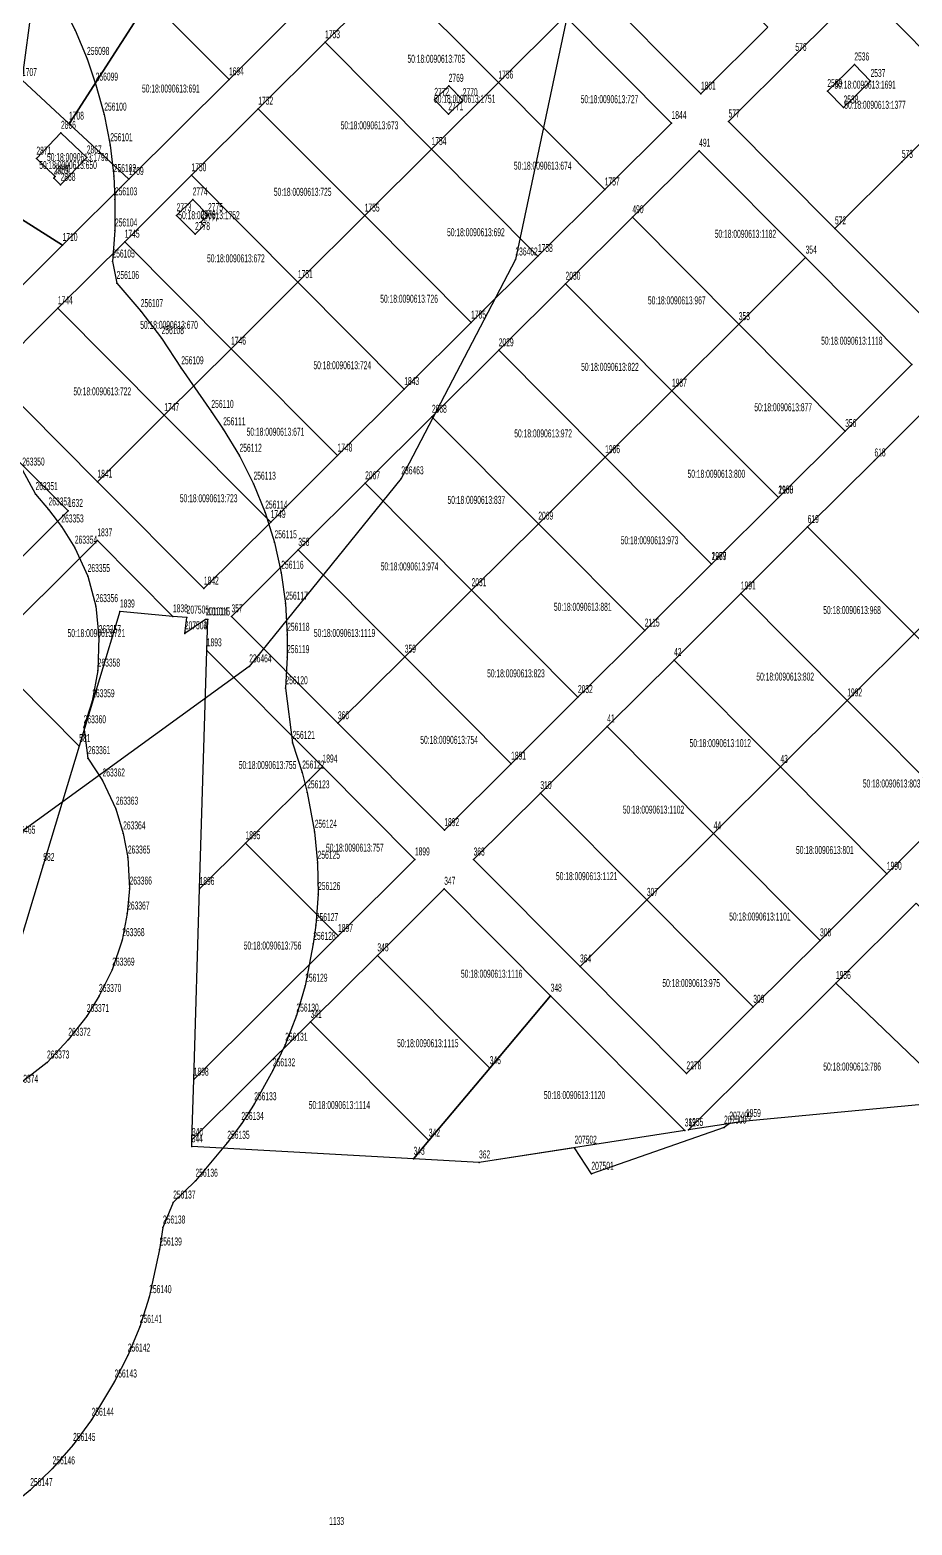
# Model space of a CAD drawing. Extents: x 1277570 to 1279623, y 422293 to 424918.
# Drawn here: x 1277890.3 to 1278124.3, y 423828.1 to 424224.6 of the extents above; entities that cross this region are included whole.
import ezdxf

# ---------------------------------------------------------------- set-up
doc = ezdxf.new("R2010")
doc.units = 0
doc.layers.get('0').update_dxf_attribs({"linetype": 'CONTINUOUS'})

msp = doc.modelspace()

# ---------------------------------------------------------------- linework, layer by layer
at = {"color": 7, "linetype": 'CONTINUOUS'}
for points in [[(1278377.630002, 424455.709999), (1278318.460001, 424445.800002), (1278278.7, 424400.540001), (1278223.980001, 424357.34), (1278102.529999, 424285.44), (1278077.809999, 424262.510001), (1278033.329999, 424230.829999), (1278019.049999, 424163.689998), (1277988.800002, 424105.67), (1277948.47, 424055.79), (1277885.839999, 424010.359999), (1277832.899998, 423988.38), (1277764.310002, 423972.239999), (1277691.700002, 423963.630002), (1277584.91, 423930.579999), (1277652.3, 424887.12)], [(1277898.48, 424231.85), (1277902.280002, 424224.51), (1277905.45, 424216.880001), (1277907.760001, 424210.06), (1277910.03, 424202.11), (1277911.620002, 424194), (1277912.539998, 424185.79), (1277912.85, 424179.65), (1277912.86, 424171.389998), (1277912.199999, 424163.149999), (1277913.32, 424157.459999), (1277919.709999, 424150), (1277925.240001, 424142.839999), (1277930.450001, 424134.850002), (1277938.430001, 424123.270001), (1277941.569998, 424118.669998), (1277945.889999, 424111.63), (1277949.610002, 424104.250002), (1277952.720002, 424096.59), (1277955.170001, 424088.700001), (1277956.969999, 424080.629999), (1277958.100001, 424072.440002), (1277958.54, 424064.19), (1277958.499998, 424058.249998), (1277958.069999, 424049.990001), (1277959.960002, 424035.509999), (1277962.520002, 424027.649999), (1277963.839999, 424022.400002), (1277965.820002, 424011.940002), (1277966.61, 424003.709999), (1277966.720001, 423995.450001), (1277966.14, 423987.199999), (1277965.459998, 423982.220002), (1277963.31, 423971.119999), (1277960.979998, 423963.189998), (1277958.010001, 423955.469999), (1277954.749998, 423948.680002), (1277949.790002, 423939.690002), (1277946.390001, 423934.469999), (1277942.659998, 423929.469999), (1277934.220001, 423919.410001), (1277928.309999, 423913.620001), (1277925.600001, 423906.999999), (1277924.680001, 423901.170001), (1277921.950001, 423888.540001), (1277919.429999, 423880.670002), (1277916.270001, 423873.039998), (1277912.76, 423866.170001), (1277906.670002, 423856.009999), (1277901.769999, 423849.359998), (1277896.330002, 423843.139998), (1277890.399999, 423837.380001), (1277883.870002, 423831.940001)], [(1277888.289998, 424107.980001), (1277891.789999, 424101.480002), (1277895.239998, 424097.409998), (1277898.649999, 424092.899999), (1277902.219999, 424087.279999), (1277905.63, 424079.759999), (1277907.760001, 424071.78), (1277908.55, 424063.560001), (1277908.29, 424054.68), (1277906.840001, 424046.55), (1277904.570002, 424039.649999), (1277905.699999, 424031.459998), (1277909.590001, 424025.540001), (1277913.099998, 424018.059998), (1277915.039999, 424011.510002), (1277916.290002, 424005.109998), (1277916.740002, 423996.869999), (1277916.109998, 423990.260002), (1277914.79, 423983.2), (1277912.140001, 423975.379998), (1277908.629999, 423968.410001), (1277905.390002, 423963.089999), (1277900.49, 423956.779999), (1277894.840001, 423950.760002), (1277886.569999, 423944.329999)], [(1278130.770001, 423939.950002), (1278080.199999, 423935.249999), (1278075.799999, 423934.559999), (1278074.400002, 423933.5), (1278039.21, 423921.249999), (1278034.730001, 423928.179998), (1278009.419999, 423924.26), (1277992.05, 423925.229999), (1277933.220002, 423928.509999), (1277933.27, 423930.22), (1277933.760001, 423946.22), (1277935.300001, 423996.779999), (1277937.22, 424060.059999), (1277937.469999, 424068.230001), (1277936.870001, 424068.279998), (1277931.399998, 424064.569998), (1277931.390002, 424064.559998), (1277931.889999, 424068.730002), (1277928.250001, 424069.070002), (1277914.180002, 424070.349998), (1277903.389998, 424034.670002), (1277893.860002, 424003.140001), (1277886.659999, 423979.32)]]:
    msp.add_lwpolyline(points, dxfattribs=at)
for points in [[(1277914.890001, 424239.819999), (1277932.609999, 424257.459998), (1277960.83, 424229.109998), (1277943.110002, 424211.469999), (1277921.950001, 424232.729999)], [(1277986.310001, 424238.949999), (1278004.019999, 424256.589999), (1278032.24, 424228.239999), (1278014.529998, 424210.599999)], [(1277893.760002, 424252.339999), (1277914.890001, 424239.819999), (1277921.950001, 424232.729999), (1277900.68, 424199.719999), (1277888.209999, 424211.28)], [(1278040.040001, 424236.009999), (1278057.759999, 424253.639999), (1278085.98, 424225.299999), (1278068.260002, 424207.659999)], [(1278111.020002, 424235.57), (1278128.74, 424253.209999), (1278156.960001, 424224.859999), (1278139.239998, 424207.22)], [(1277968.589999, 424221.31), (1277986.310001, 424238.949999), (1278014.529998, 424210.599999), (1277996.81, 424192.969999)], [(1278103.809998, 424171.95), (1278075.590002, 424200.290001), (1278093.299999, 424217.93), (1278111.020002, 424235.57), (1278139.239998, 424207.22), (1278121.530001, 424189.58)], [(1277921.950001, 424232.729999), (1277943.110002, 424211.469999), (1277916.53, 424185.019999), (1277900.68, 424199.719999)], [(1278014.529998, 424210.599999), (1278032.24, 424228.239999), (1278060.460001, 424199.889999), (1278042.749999, 424182.259999)], [(1277950.870001, 424203.68), (1277968.589999, 424221.31), (1277996.81, 424192.969999), (1277979.090002, 424175.33)], [(1278108.939999, 424215.400001), (1278113.239998, 424211.02), (1278106.089998, 424204.000001), (1278101.789998, 424208.379998)], [(1277888.209999, 424211.28), (1277900.68, 424199.719999), (1277916.53, 424185.019999), (1277898.980002, 424167.54), (1277872.770001, 424184.06)], [(1277996.81, 424192.969999), (1278014.529998, 424210.599999), (1278042.749999, 424182.259999), (1278025.030001, 424164.619999)], [(1278001.369999, 424209.739999), (1278005.090002, 424205.929999), (1278001.279999, 424202.21), (1277997.560001, 424206.019999)], [(1278103.809998, 424171.95), (1278121.530001, 424189.58), (1278139.239998, 424207.22), (1278167.46, 424178.87), (1278149.750002, 424161.24), (1278132.03, 424143.6)], [(1277933.149998, 424186.04), (1277950.870001, 424203.68), (1277979.090002, 424175.33), (1277961.369999, 424157.69)], [(1277898.549999, 424197.28), (1277905.380001, 424190.760002), (1277898.449998, 424183.489998), (1277896.639999, 424185.250001), (1277897.040001, 424185.680001), (1277892.030002, 424190.440001)], [(1277979.090002, 424175.33), (1277996.81, 424192.969999), (1278025.030001, 424164.619999), (1278007.309998, 424146.98)], [(1278050.079999, 424174.9), (1278067.790001, 424192.539999), (1278096.010002, 424164.189999), (1278078.3, 424146.55)], [(1277870.56, 424180.17), (1277872.770001, 424184.06), (1277898.980002, 424167.54), (1277872.240002, 424140.92), (1277851.779999, 424161.470001)], [(1277915.440001, 424168.400001), (1277933.149998, 424186.04), (1277961.369999, 424157.69), (1277943.660002, 424140.050001)], [(1277929.200002, 424175.41), (1277933.470001, 424179.610002), (1277937.549999, 424175.470002), (1277935.619998, 424173.560002), (1277936.439998, 424172.73), (1277934.110001, 424170.429998)], [(1277961.369999, 424157.69), (1277979.090002, 424175.33), (1278007.309998, 424146.98), (1277989.59, 424129.34)], [(1278032.360001, 424157.26), (1278050.079999, 424174.9), (1278078.3, 424146.55), (1278060.580002, 424128.91)], [(1277897.719998, 424150.760001), (1277915.440001, 424168.400001), (1277943.660002, 424140.050001), (1277925.939999, 424122.420001)], [(1278078.3, 424146.55), (1278096.010002, 424164.189999), (1278124.229999, 424135.839999), (1278106.520001, 424118.2)], [(1277943.660002, 424140.050001), (1277961.369999, 424157.69), (1277989.59, 424129.34), (1277971.879998, 424111.71)], [(1278014.639999, 424139.620001), (1278032.360001, 424157.26), (1278060.580002, 424128.91), (1278042.86, 424111.28)], [(1277880, 424133.130001), (1277897.719998, 424150.760001), (1277925.939999, 424122.420001), (1277908.220002, 424104.780001)], [(1278060.580002, 424128.91), (1278078.3, 424146.55), (1278106.520001, 424118.2), (1278088.799999, 424100.57)], [(1277925.939999, 424122.420001), (1277943.660002, 424140.050001), (1277971.879998, 424111.71), (1277954.160001, 424094.070001)], [(1277996.920001, 424121.990001), (1278014.639999, 424139.620001), (1278042.86, 424111.28), (1278025.140002, 424093.640001)], [(1278042.86, 424111.28), (1278060.580002, 424128.91), (1278088.799999, 424100.56), (1278071.080001, 424082.920001)], [(1278160.209999, 424099.7), (1278142.500001, 424082.060001), (1278124.779999, 424064.420001), (1278096.560002, 424092.770001), (1278114.28, 424110.410001), (1278131.990002, 424128.040001)], [(1277850.800001, 424104.059998), (1277872.2, 424125.360001), (1277900.420001, 424097.02), (1277879.020002, 424075.709998)], [(1277908.220002, 424104.780001), (1277925.939999, 424122.420001), (1277954.160001, 424094.070001), (1277936.439998, 424076.430001)], [(1277979.209999, 424104.350001), (1277996.920001, 424121.990001), (1278025.140002, 424093.640001), (1278007.43, 424076.000001)], [(1278025.140002, 424093.640001), (1278042.86, 424111.28), (1278071.080001, 424082.93), (1278053.359998, 424065.290001)], [(1277961.48, 424086.710002), (1277979.209999, 424104.350001), (1278007.43, 424076.000001), (1277989.710002, 424058.360002)], [(1278007.43, 424076.000001), (1278025.140002, 424093.640001), (1278053.359998, 424065.290001), (1278035.64, 424047.650001)], [(1278078.84, 424075.130002), (1278096.560002, 424092.770001), (1278124.779999, 424064.420001), (1278107.060001, 424046.780002)], [(1277878.499999, 424059.670001), (1277908.19, 424089.220001), (1277928.250001, 424069.070002), (1277914.180002, 424070.349998), (1277903.389998, 424034.670002)], [(1277943.769998, 424069.070002), (1277961.48, 424086.710002), (1277989.710002, 424058.360002), (1277971.989999, 424040.720002)], [(1277989.710002, 424058.360002), (1278007.43, 424076.000001), (1278035.64, 424047.650001), (1278017.929998, 424030.010002)], [(1278061.120002, 424057.490002), (1278078.84, 424075.130002), (1278107.060001, 424046.780002), (1278089.339998, 424029.150002)], [(1278107.060001, 424046.780002), (1278124.779999, 424064.420001), (1278153, 424036.070001), (1278135.280002, 424018.440001)], [(1277849.569999, 424030.870002), (1277857.950001, 424039.21), (1277878.499999, 424059.670001), (1277903.389998, 424034.670002), (1277893.860002, 424003.140001), (1277886.659999, 423979.32), (1277859.140001, 423994.140002)], [(1277937.22, 424060.059999), (1277967.910001, 424029.240001), (1277947.490001, 424008.909998), (1277935.300001, 423996.779999)], [(1277971.989999, 424040.720002), (1277989.710002, 424058.360002), (1278017.929998, 424030.010002), (1278000.21, 424012.369998)], [(1278043.41, 424039.860002), (1278061.120002, 424057.490002), (1278089.339998, 424029.150002), (1278071.630001, 424011.510002)], [(1278089.339998, 424029.150002), (1278107.060001, 424046.780002), (1278135.280002, 424018.440001), (1278117.559999, 424000.800002)], [(1278025.690002, 424022.219998), (1278043.41, 424039.860002), (1278071.630001, 424011.510002), (1278053.909998, 423993.869998)], [(1277947.490001, 424008.909998), (1277967.910001, 424029.240001), (1277992.41, 424004.610001), (1277972.030001, 423984.32)], [(1278071.630001, 424011.510002), (1278089.339998, 424029.150002), (1278117.559999, 424000.800002), (1278099.850002, 423983.160002)], [(1278007.969999, 424004.579998), (1278025.690002, 424022.219998), (1278053.909998, 423993.869998), (1278036.19, 423976.229998)], [(1277935.300001, 423996.779999), (1277947.490001, 424008.909998), (1277972.030001, 423984.32), (1277933.760001, 423946.22)], [(1278053.909998, 423993.869998), (1278071.630001, 424011.510002), (1278099.850002, 423983.160002), (1278082.129999, 423965.519998)], [(1277982.460001, 423979.179998), (1278000.179999, 423996.820002), (1278028.4, 423968.470002), (1278012.240002, 423949.259999)], [(1278036.19, 423976.229998), (1278053.909998, 423993.869998), (1278082.129999, 423965.519998), (1278064.410002, 423947.879999)], [(1278104.060002, 423971.829998), (1278125.319998, 423992.999998), (1278153.539999, 423964.649998), (1278133.829998, 423943.260001)], [(1277964.739998, 423961.539998), (1277982.460001, 423979.179998), (1278012.240002, 423949.259999), (1277996.09, 423930.05)], [(1278064.940001, 423932.880001), (1278104.060002, 423971.829998), (1278133.829998, 423943.260001), (1278130.770001, 423939.950002), (1278080.199999, 423935.249999)], [(1278012.240002, 423949.259999), (1278028.4, 423968.470002), (1278063.969998, 423932.73), (1278009.419999, 423924.26), (1277992.05, 423925.229999), (1277996.09, 423930.05)], [(1277933.27, 423930.22), (1277964.739998, 423961.539998), (1277996.09, 423930.05), (1277992.05, 423925.229999), (1277933.220002, 423928.509999)]]:
    msp.add_lwpolyline(points, close=True, dxfattribs=at)
at = {"color": 7}
for p in [(1277902.280002, 424224.51), (1277968.589999, 424221.31), (1277905.45, 424216.880001), (1278093.299999, 424217.93), (1278108.939999, 424215.400001), (1277943.110002, 424211.469999), (1278113.239998, 424211.02), (1277907.760001, 424210.06), (1278001.369999, 424209.739999), (1278014.529998, 424210.599999), (1278068.260002, 424207.659999), (1278101.789998, 424208.379998), (1277950.870001, 424203.68), (1277997.560001, 424206.019999), (1278005.090002, 424205.929999), (1278106.089998, 424204.000001), (1277900.68, 424199.719999), (1277910.03, 424202.11), (1278001.279999, 424202.21), (1278060.460001, 424199.889999), (1278075.590002, 424200.290001), (1277898.549999, 424197.28), (1277911.620002, 424194), (1277996.81, 424192.969999), (1278067.790001, 424192.539999), (1277892.030002, 424190.440001), (1277905.380001, 424190.760002), (1278121.530001, 424189.58), (1277896.639999, 424185.250001), (1277897.040001, 424185.680001), (1277898.449998, 424183.489998), (1277912.539998, 424185.79), (1277916.53, 424185.019999), (1277933.149998, 424186.04), (1277912.85, 424179.65), (1277933.470001, 424179.610002), (1278042.749999, 424182.259999), (1277929.200002, 424175.41), (1277937.549999, 424175.470002), (1277979.090002, 424175.33), (1277912.86, 424171.389998), (1277935.619998, 424173.560002), (1277936.439998, 424172.73), (1278050.079999, 424174.9), (1278103.809998, 424171.95), (1277898.980002, 424167.54), (1277915.440001, 424168.400001), (1277934.110001, 424170.429998), (1278019.049999, 424163.689998), (1278025.030001, 424164.619999), (1278096.010002, 424164.189999), (1277912.199999, 424163.149999), (1277913.32, 424157.459999), (1277961.369999, 424157.69), (1278032.360001, 424157.26), (1277897.719998, 424150.760001), (1277919.709999, 424150), (1278007.309998, 424146.98), (1278078.3, 424146.55), (1277925.240001, 424142.839999), (1277943.660002, 424140.050001), (1278014.639999, 424139.620001), (1278124.229999, 424135.839999), (1277930.450001, 424134.850002), (1277989.59, 424129.34), (1278060.580002, 424128.91), (1277925.939999, 424122.420001), (1277938.430001, 424123.270001), (1277996.920001, 424121.990001), (1277941.569998, 424118.669998), (1278106.520001, 424118.2), (1277945.889999, 424111.63), (1277971.879998, 424111.71), (1278042.86, 424111.28), (1278114.28, 424110.410001), (1277908.220002, 424104.780001), (1277949.610002, 424104.250002), (1277979.209999, 424104.350001), (1277988.800002, 424105.67), (1277891.789999, 424101.480002), (1278088.799999, 424100.57), (1278088.799999, 424100.56), (1277895.239998, 424097.409998), (1277900.420001, 424097.02), (1277952.720002, 424096.59), (1277898.649999, 424092.899999), (1277954.160001, 424094.070001), (1278025.140002, 424093.640001), (1278096.560002, 424092.770001), (1277908.19, 424089.220001), (1277955.170001, 424088.700001), (1277902.219999, 424087.279999), (1277961.48, 424086.710002), (1277956.969999, 424080.629999), (1278071.080001, 424082.93), (1278071.080001, 424082.920001), (1277905.63, 424079.759999), (1277936.439998, 424076.430001), (1277958.100001, 424072.440002), (1278007.43, 424076.000001), (1278078.84, 424075.130002), (1277907.760001, 424071.78), (1277914.180002, 424070.349998), (1277928.250001, 424069.070002), (1277931.889999, 424068.730002), (1277936.870001, 424068.279998), (1277937.469999, 424068.230001), (1277943.769998, 424069.070002), (1277931.390002, 424064.559998), (1277931.399998, 424064.569998), (1277958.54, 424064.19), (1278053.359998, 424065.290001), (1277908.55, 424063.560001), (1277937.22, 424060.059999), (1277958.499998, 424058.249998), (1277989.710002, 424058.360002), (1278061.120002, 424057.490002), (1277908.29, 424054.68), (1277948.47, 424055.79), (1277958.069999, 424049.990001), (1277906.840001, 424046.55), (1278035.64, 424047.650001), (1278107.060001, 424046.780002), (1277971.989999, 424040.720002), (1277904.570002, 424039.649999), (1278043.41, 424039.860002), (1277903.389998, 424034.670002), (1277959.960002, 424035.509999), (1277905.699999, 424031.459998), (1277967.910001, 424029.240001), (1278017.929998, 424030.010002), (1278089.339998, 424029.150002), (1277909.590001, 424025.540001), (1277962.520002, 424027.649999), (1277963.839999, 424022.400002), (1278025.690002, 424022.219998), (1277913.099998, 424018.059998), (1277915.039999, 424011.510002), (1277947.490001, 424008.909998), (1277965.820002, 424011.940002), (1278000.21, 424012.369998), (1278071.630001, 424011.510002), (1277916.290002, 424005.109998), (1277893.860002, 424003.140001), (1277966.61, 424003.709999), (1277992.41, 424004.610001), (1278007.969999, 424004.579998), (1278117.559999, 424000.800002), (1277916.740002, 423996.869999), (1278000.179999, 423996.820002), (1277935.300001, 423996.779999), (1277966.720001, 423995.450001), (1278053.909998, 423993.869998), (1277916.109998, 423990.260002), (1277966.14, 423987.199999), (1277914.79, 423983.2), (1277965.459998, 423982.220002), (1277972.030001, 423984.32), (1278099.850002, 423983.160002), (1277982.460001, 423979.179998), (1277912.140001, 423975.379998), (1278036.19, 423976.229998), (1277963.31, 423971.119999), (1278104.060002, 423971.829998), (1277908.629999, 423968.410001), (1278028.4, 423968.470002), (1278082.129999, 423965.519998), (1277905.390002, 423963.089999), (1277960.979998, 423963.189998), (1277964.739998, 423961.539998), (1277900.49, 423956.779999), (1277958.010001, 423955.469999), (1277894.840001, 423950.760002), (1278012.240002, 423949.259999), (1277933.760001, 423946.22), (1277954.749998, 423948.680002), (1278064.410002, 423947.879999), (1277949.790002, 423939.690002), (1277946.390001, 423934.469999), (1278074.400002, 423933.5), (1278075.799999, 423934.559999), (1278080.199999, 423935.249999), (1277933.27, 423930.22), (1277942.659998, 423929.469999), (1277996.09, 423930.05), (1278063.969998, 423932.73), (1278064.940001, 423932.880001), (1277933.220002, 423928.509999), (1278034.730001, 423928.179998), (1277992.05, 423925.229999), (1278009.419999, 423924.26), (1277934.220001, 423919.410001), (1278039.21, 423921.249999), (1277928.309999, 423913.620001), (1277925.600001, 423906.999999), (1277924.680001, 423901.170001), (1277921.950001, 423888.540001), (1277919.429999, 423880.670002), (1277916.270001, 423873.039998), (1277912.76, 423866.170001), (1277906.670002, 423856.009999), (1277901.769999, 423849.359998), (1277896.330002, 423843.139998), (1277890.399999, 423837.380001)]:
    msp.add_point(p, dxfattribs=at)

# ---------------------------------------------------------------- texts
at = {"color": 7, "width": 0.5}
for s, height, p in [('1753', 2.122561, (1277968.589999, 424222.382441)), ('256098', 2.122557, (1277905.45, 424217.952441)), ('576', 2.122557, (1278093.299999, 424219.00244)), ('50:18:0090613:705', 2.122557, (1277990.434598, 424215.860867)), ('2536', 2.122557, (1278108.939999, 424216.472442)), ('1707', 2.122557, (1277888.209999, 424212.35244)), ('256099', 2.122557, (1277907.760001, 424211.132441)), ('1694', 2.122561, (1277943.110002, 424212.54244)), ('2769', 2.122561, (1278001.369999, 424210.812441)), ('1756', 2.122561, (1278014.529998, 424211.672441)), ('2539', 2.122557, (1278101.789998, 424209.452443)), ('50:18:0090613:1691', 2.122557, (1278103.662829, 424208.992482)), ('2537', 2.122557, (1278113.239998, 424212.09244)), ('50:18:0090613:691', 2.122561, (1277920.041987, 424207.972661)), ('50:18:0090613:1751', 2.122557, (1277997.472825, 424205.26748)), ('2772', 2.122561, (1277997.560001, 424207.092441)), ('2770', 2.122561, (1278005.090002, 424207.002441)), ('50:18:0090613:727', 2.122561, (1278036.369599, 424205.150868)), ('1801', 2.122561, (1278068.260002, 424208.732441)), ('2538', 2.122557, (1278106.089998, 424205.072441)), ('256100', 2.122557, (1277910.03, 424203.182441)), ('1752', 2.122561, (1277950.870001, 424204.752441)), ('2771', 2.122561, (1278001.279999, 424203.282441)), ('1844', 2.122561, (1278060.460001, 424200.96244)), ('577', 2.122557, (1278075.590002, 424201.362441)), ('50:18:0090613:1377', 2.122561, (1278106.290815, 424203.660167)), ('2866', 2.122557, (1277898.549999, 424198.35244)), ('1708', 2.122561, (1277900.68, 424200.79244)), ('50:18:0090613:673', 2.122561, (1277972.715402, 424198.224014)), ('256101', 2.122561, (1277911.620002, 424195.072441)), ('1754', 2.122561, (1277996.81, 424194.042441)), ('491', 2.122561, (1278067.790001, 424193.612441)), ('2871', 2.122557, (1277892.030002, 424191.512441)), ('50:18:0090613:1793', 2.122557, (1277894.839397, 424189.796721)), ('2867', 2.122557, (1277905.380001, 424191.832442)), ('573', 2.122557, (1278121.530001, 424190.652441)), ('50:18:0090613:650', 2.122557, (1277892.774223, 424187.688529)), ('2869', 2.122557, (1277896.639999, 424186.322441)), ('2870', 2.122557, (1277897.040001, 424186.752441)), ('256102', 2.122561, (1277912.539998, 424186.862441)), ('1709', 2.122561, (1277916.53, 424186.092441)), ('1750', 2.122557, (1277933.149998, 424187.11244)), ('50:18:0090613:674', 2.122561, (1278018.655401, 424187.514013)), ('2868', 2.122557, (1277898.449998, 424184.562443)), ('1757', 2.122561, (1278042.749999, 424183.33244)), ('256103', 2.122557, (1277912.85, 424180.72244)), ('2774', 2.122557, (1277933.470001, 424180.682442)), ('50:18:0090613:725', 2.122557, (1277954.994999, 424180.58744)), ('2773', 2.122557, (1277929.200002, 424176.48244)), ('50:18:0090613:1752', 2.122561, (1277929.671889, 424174.38926)), ('2776', 2.122557, (1277935.619998, 424174.632442)), ('2777', 2.122557, (1277936.439998, 424173.80244)), ('2775', 2.122557, (1277937.549999, 424176.542442)), ('1755', 2.122561, (1277979.090002, 424176.402441)), ('490', 2.122561, (1278050.079999, 424175.972441)), ('256104', 2.122557, (1277912.86, 424172.462443)), ('1745', 2.122557, (1277915.440001, 424169.472441)), ('2778', 2.122561, (1277934.110001, 424171.50244)), ('50:18:0090613:692', 2.122557, (1278000.934998, 424169.87744)), ('50:18:0090613:1182', 2.122561, (1278071.920002, 424169.447441)), ('572', 2.122557, (1278103.809998, 424173.022441)), ('1710', 2.122557, (1277898.980002, 424168.612441)), ('1758', 2.122561, (1278025.030001, 424165.692441)), ('354', 2.122561, (1278096.010002, 424165.262441)), ('256105', 2.122561, (1277912.199999, 424164.222441)), ('50:18:0090613:672', 2.122557, (1277937.279999, 424162.947441)), ('236462', 2.122557, (1278019.049999, 424164.762443)), ('256106', 2.122561, (1277913.32, 424158.53244)), ('1751', 2.122557, (1277961.369999, 424158.762441)), ('2030', 2.122557, (1278032.360001, 424158.33244)), ('1744', 2.122557, (1277897.719998, 424151.832441)), ('256107', 2.122557, (1277919.709999, 424151.07244)), ('50:18:0090613:726', 2.122557, (1277983.215, 424152.237441)), ('50:18:0090613:967', 2.122557, (1278054.205002, 424151.80744)), ('50:18:0090613:670', 2.122557, (1277919.564598, 424145.310869)), ('1785', 2.122557, (1278007.309998, 424148.05244)), ('353', 2.122561, (1278078.3, 424147.622441)), ('256108', 2.122561, (1277925.240001, 424143.912441)), ('1746', 2.122557, (1277943.660002, 424141.122441)), ('2029', 2.122557, (1278014.639999, 424140.692441)), ('50:18:0090613:1118', 2.122557, (1278100.139998, 424141.09744)), ('256109', 2.122557, (1277930.450001, 424135.922442)), ('50:18:0090613:724', 2.122557, (1277965.499599, 424134.600869)), ('50:18:0090613:822', 2.122557, (1278036.484598, 424134.170868)), ('1843', 2.122557, (1277989.59, 424130.412441)), ('1987', 2.122557, (1278060.580002, 424129.982441)), ('50:18:0090613:722', 2.122557, (1277901.845402, 424127.674014)), ('1747', 2.122557, (1277925.939999, 424123.492441)), ('256110', 2.122557, (1277938.430001, 424124.342442)), ('2068', 2.122557, (1277996.920001, 424123.062441)), ('50:18:0090613:877', 2.122557, (1278082.424597, 424123.460868)), ('256111', 2.122557, (1277941.569998, 424119.742443)), ('356', 2.122557, (1278106.520001, 424119.27244)), ('50:18:0090613:671', 2.122557, (1277947.785401, 424116.964014)), ('50:18:0090613:972', 2.122557, (1278018.765402, 424116.534013)), ('256112', 2.122557, (1277945.889999, 424112.70244)), ('1748', 2.122557, (1277971.879998, 424112.782441)), ('1986', 2.122557, (1278042.86, 424112.352441)), ('618', 2.122557, (1278114.28, 424111.482441)), ('263350', 2.122557, (1277888.289998, 424109.052441)), ('1841', 2.122557, (1277908.220002, 424105.852442)), ('236463', 2.122557, (1277988.800002, 424106.74244)), ('50:18:0090613:800', 2.122557, (1278064.705401, 424105.819016)), ('263351', 2.122557, (1277891.789999, 424102.552442)), ('256113', 2.122557, (1277949.610002, 424105.322442)), ('2067', 2.122557, (1277979.209999, 424105.422441)), ('263352', 2.122557, (1277895.239998, 424098.482443)), ('1632', 2.122557, (1277900.420001, 424098.092441)), ('50:18:0090613:723', 2.122557, (1277930.065002, 424099.327442)), ('50:18:0090613:837', 2.122557, (1278001.050001, 424098.897441)), ('2100', 2.122557, (1278088.799999, 424101.64244)), ('1988', 2.122557, (1278088.799999, 424101.632441)), ('263353', 2.122561, (1277898.649999, 424093.97244)), ('256114', 2.122557, (1277952.720002, 424097.66244)), ('1749', 2.122557, (1277954.160001, 424095.142441)), ('2069', 2.122557, (1278025.140002, 424094.712441)), ('619', 2.122557, (1278096.560002, 424093.842441)), ('1837', 2.122557, (1277908.19, 424090.292442)), ('263354', 2.122561, (1277902.219999, 424088.35244)), ('256115', 2.122557, (1277955.170001, 424089.772442)), ('358', 2.122557, (1277961.48, 424087.782442)), ('50:18:0090613:973', 2.122557, (1278046.984998, 424088.187441)), ('2277', 2.122557, (1278071.080001, 424084.002441)), ('1989', 2.122557, (1278071.080001, 424083.992441)), ('263355', 2.122561, (1277905.63, 424080.83244)), ('256116', 2.122561, (1277956.969999, 424081.70244)), ('50:18:0090613:974', 2.122557, (1277983.331574, 424081.257852)), ('1842', 2.122557, (1277936.439998, 424077.502442)), ('2031', 2.122557, (1278007.43, 424077.072442)), ('1991', 2.122557, (1278078.84, 424076.202442)), ('263356', 2.122557, (1277907.760001, 424072.852441)), ('1839', 2.122557, (1277914.180002, 424071.422443)), ('1838', 2.122557, (1277928.250001, 424070.142442)), ('357', 2.122557, (1277943.769998, 424070.142442)), ('256117', 2.122557, (1277958.100001, 424073.512442)), ('50:18:0090613:881', 2.122557, (1278029.268428, 424070.547031)), ('207505', 2.122557, (1277931.889999, 424069.802442)), ('101014', 2.122557, (1277936.870001, 424069.352443)), ('101015', 2.122557, (1277937.469999, 424069.302441)), ('2115', 2.122557, (1278053.359998, 424066.362441)), ('50:18:0090613:968', 2.122557, (1278100.685, 424069.677442)), ('50:18:0090613:721', 2.122557, (1277900.290555, 424063.578793)), ('263357', 2.122557, (1277908.55, 424064.632441)), ('207504', 2.122557, (1277931.390002, 424065.632443)), ('207503', 2.122557, (1277931.399998, 424065.642443)), ('256118', 2.122561, (1277958.54, 424065.262441)), ('50:18:0090613:1119', 2.122557, (1277965.613429, 424063.617032)), ('1893', 2.122561, (1277937.22, 424061.13244)), ('256119', 2.122561, (1277958.499998, 424059.32244)), ('359', 2.122557, (1277989.710002, 424059.432442)), ('42', 2.122557, (1278061.120002, 424058.562442)), ('263358', 2.122561, (1277908.29, 424055.752441)), ('236464', 2.122557, (1277948.47, 424056.862441)), ('256120', 2.122557, (1277958.069999, 424051.062441)), ('50:18:0090613:823', 2.122557, (1278011.551575, 424052.907852)), ('50:18:0090613:802', 2.122557, (1278082.964597, 424052.04087)), ('263359', 2.122557, (1277906.840001, 424047.62244)), ('2032', 2.122557, (1278035.64, 424048.722442)), ('1992', 2.122557, (1278107.060001, 424047.852442)), ('263360', 2.122561, (1277904.570002, 424040.722441)), ('360', 2.122557, (1277971.989999, 424041.792443)), ('41', 2.122557, (1278043.41, 424040.932442)), ('581', 2.122557, (1277903.389998, 424035.742443)), ('256121', 2.122561, (1277959.960002, 424036.58244)), ('50:18:0090613:754', 2.122557, (1277993.835, 424035.267443)), ('50:18:0090613:1012', 2.122557, (1278065.250403, 424034.404015)), ('263361', 2.122557, (1277905.699999, 424032.532443)), ('1891', 2.122557, (1278017.929998, 424031.082442)), ('263362', 2.122557, (1277909.590001, 424026.612441)), ('50:18:0090613:755', 2.122561, (1277945.685217, 424028.594682)), ('256122', 2.122561, (1277962.520002, 424028.72244)), ('1894', 2.122557, (1277967.910001, 424030.312442)), ('43', 2.122557, (1278089.339998, 424030.222442)), ('256123', 2.122557, (1277963.839999, 424023.472442)), ('310', 2.122557, (1278025.690002, 424023.292443)), ('50:18:0090613:803', 2.122557, (1278111.185404, 424023.694015)), ('263363', 2.122561, (1277913.099998, 424019.13244)), ('50:18:0090613:1102', 2.122557, (1278047.534998, 424016.767443)), ('236465', 2.122561, (1277885.839999, 424011.43244)), ('263364', 2.122557, (1277915.039999, 424012.582442)), ('256124', 2.122557, (1277965.820002, 424013.012443)), ('1892', 2.122557, (1278000.21, 424013.442443)), ('44', 2.122557, (1278071.630001, 424012.582442)), ('1895', 2.122557, (1277947.490001, 424009.982443)), ('50:18:0090613:757', 2.122561, (1277968.830992, 424006.676476)), ('582', 2.122557, (1277893.860002, 424004.212442)), ('263365', 2.122557, (1277916.290002, 424006.182443)), ('256125', 2.122561, (1277966.61, 424004.78244)), ('1899', 2.122557, (1277992.41, 424005.682442)), ('363', 2.122561, (1278007.969999, 424005.65244)), ('50:18:0090613:801', 2.122557, (1278093.469999, 424006.057442)), ('50:18:0090613:1121', 2.122561, (1278029.815, 423999.12744)), ('1990', 2.122557, (1278117.559999, 424001.872442)), ('263366', 2.122561, (1277916.740002, 423997.942441)), ('1896', 2.122561, (1277935.300001, 423997.852441)), ('256126', 2.122557, (1277966.720001, 423996.522442)), ('347', 2.122557, (1278000.179999, 423997.892442)), ('307', 2.122557, (1278053.909998, 423994.942443)), ('263367', 2.122557, (1277916.109998, 423991.332442)), ('256127', 2.122561, (1277966.14, 423988.27244)), ('50:18:0090613:1101', 2.122557, (1278075.754999, 423988.417443)), ('263368', 2.122557, (1277914.79, 423984.27244)), ('256128', 2.122557, (1277965.459998, 423983.292442)), ('1897', 2.122557, (1277972.030001, 423985.392441)), ('308', 2.122557, (1278099.850002, 423984.232443)), ('50:18:0090613:756', 2.122557, (1277947.010316, 423980.722563)), ('345', 2.122557, (1277982.460001, 423980.252443)), ('263369', 2.122557, (1277912.140001, 423976.452443)), ('364', 2.122561, (1278036.19, 423977.30244)), ('256129', 2.122561, (1277963.31, 423972.192441)), ('50:18:0090613:1116', 2.122557, (1278004.619186, 423973.252089)), ('1956', 2.122557, (1278104.060002, 423972.902443)), ('263370', 2.122557, (1277908.629999, 423969.482441)), ('348', 2.122557, (1278028.4, 423969.542442)), ('50:18:0090613:975', 2.122561, (1278058.035001, 423970.77744)), ('263371', 2.122561, (1277905.390002, 423964.16244)), ('256130', 2.122557, (1277960.979998, 423964.262443)), ('309', 2.122557, (1278082.129999, 423966.592443)), ('341', 2.122561, (1277964.739998, 423962.61244)), ('263372', 2.122561, (1277900.49, 423957.85244)), ('256131', 2.122561, (1277958.010001, 423956.542441)), ('263373', 2.122557, (1277894.840001, 423951.832442)), ('50:18:0090613:1115', 2.122557, (1277987.68465, 423954.831765)), ('1898', 2.122561, (1277933.760001, 423947.292441)), ('256132', 2.122557, (1277954.749998, 423949.752442)), ('346', 2.122561, (1278012.240002, 423950.33244)), ('2278', 2.122561, (1278064.410002, 423948.95244)), ('50:18:0090613:786', 2.122561, (1278100.716878, 423948.629704)), ('263374', 2.122561, (1277886.569999, 423945.40244)), ('256133', 2.122557, (1277949.790002, 423940.762442)), ('50:18:0090613:1120', 2.122557, (1278026.593552, 423941.075716)), ('256134', 2.122561, (1277946.390001, 423935.542441)), ('50:18:0090613:1114', 2.122557, (1277964.234744, 423938.425771)), ('207499', 2.122561, (1278075.799999, 423935.632441)), ('1959', 2.122561, (1278080.199999, 423936.322441)), ('340', 2.122557, (1277933.27, 423931.29244)), ('361', 2.122557, (1278063.969998, 423933.80244)), ('1955', 2.122557, (1278064.940001, 423933.952442)), ('207500', 2.122557, (1278074.400002, 423934.572441)), ('344', 2.122561, (1277933.220002, 423929.582441)), ('256135', 2.122561, (1277942.659998, 423930.54244)), ('342', 2.122557, (1277996.09, 423931.12244)), ('207502', 2.122561, (1278034.730001, 423929.25244)), ('343', 2.122561, (1277992.05, 423926.30244)), ('362', 2.122557, (1278009.419999, 423925.33244)), ('256136', 2.122557, (1277934.220001, 423920.482441)), ('207501', 2.122561, (1278039.21, 423922.322441)), ('256137', 2.122557, (1277928.309999, 423914.692441)), ('256138', 2.122561, (1277925.600001, 423908.07244)), ('256139', 2.122557, (1277924.680001, 423902.242441)), ('256140', 2.122557, (1277921.950001, 423889.612442)), ('256141', 2.122557, (1277919.429999, 423881.742442)), ('256142', 2.122561, (1277916.270001, 423874.11244)), ('256143', 2.122557, (1277912.76, 423867.242441)), ('256144', 2.122561, (1277906.670002, 423857.08244)), ('256145', 2.122561, (1277901.769999, 423850.43244)), ('256146', 2.122557, (1277896.330002, 423844.212443)), ('256147', 2.122557, (1277890.399999, 423838.452442)), ('1133', 2.122561, (1277969.669998, 423828.13244))]:
    msp.add_text(s, height=height, dxfattribs=at).set_placement(p)

doc.saveas('drawing.dxf')
